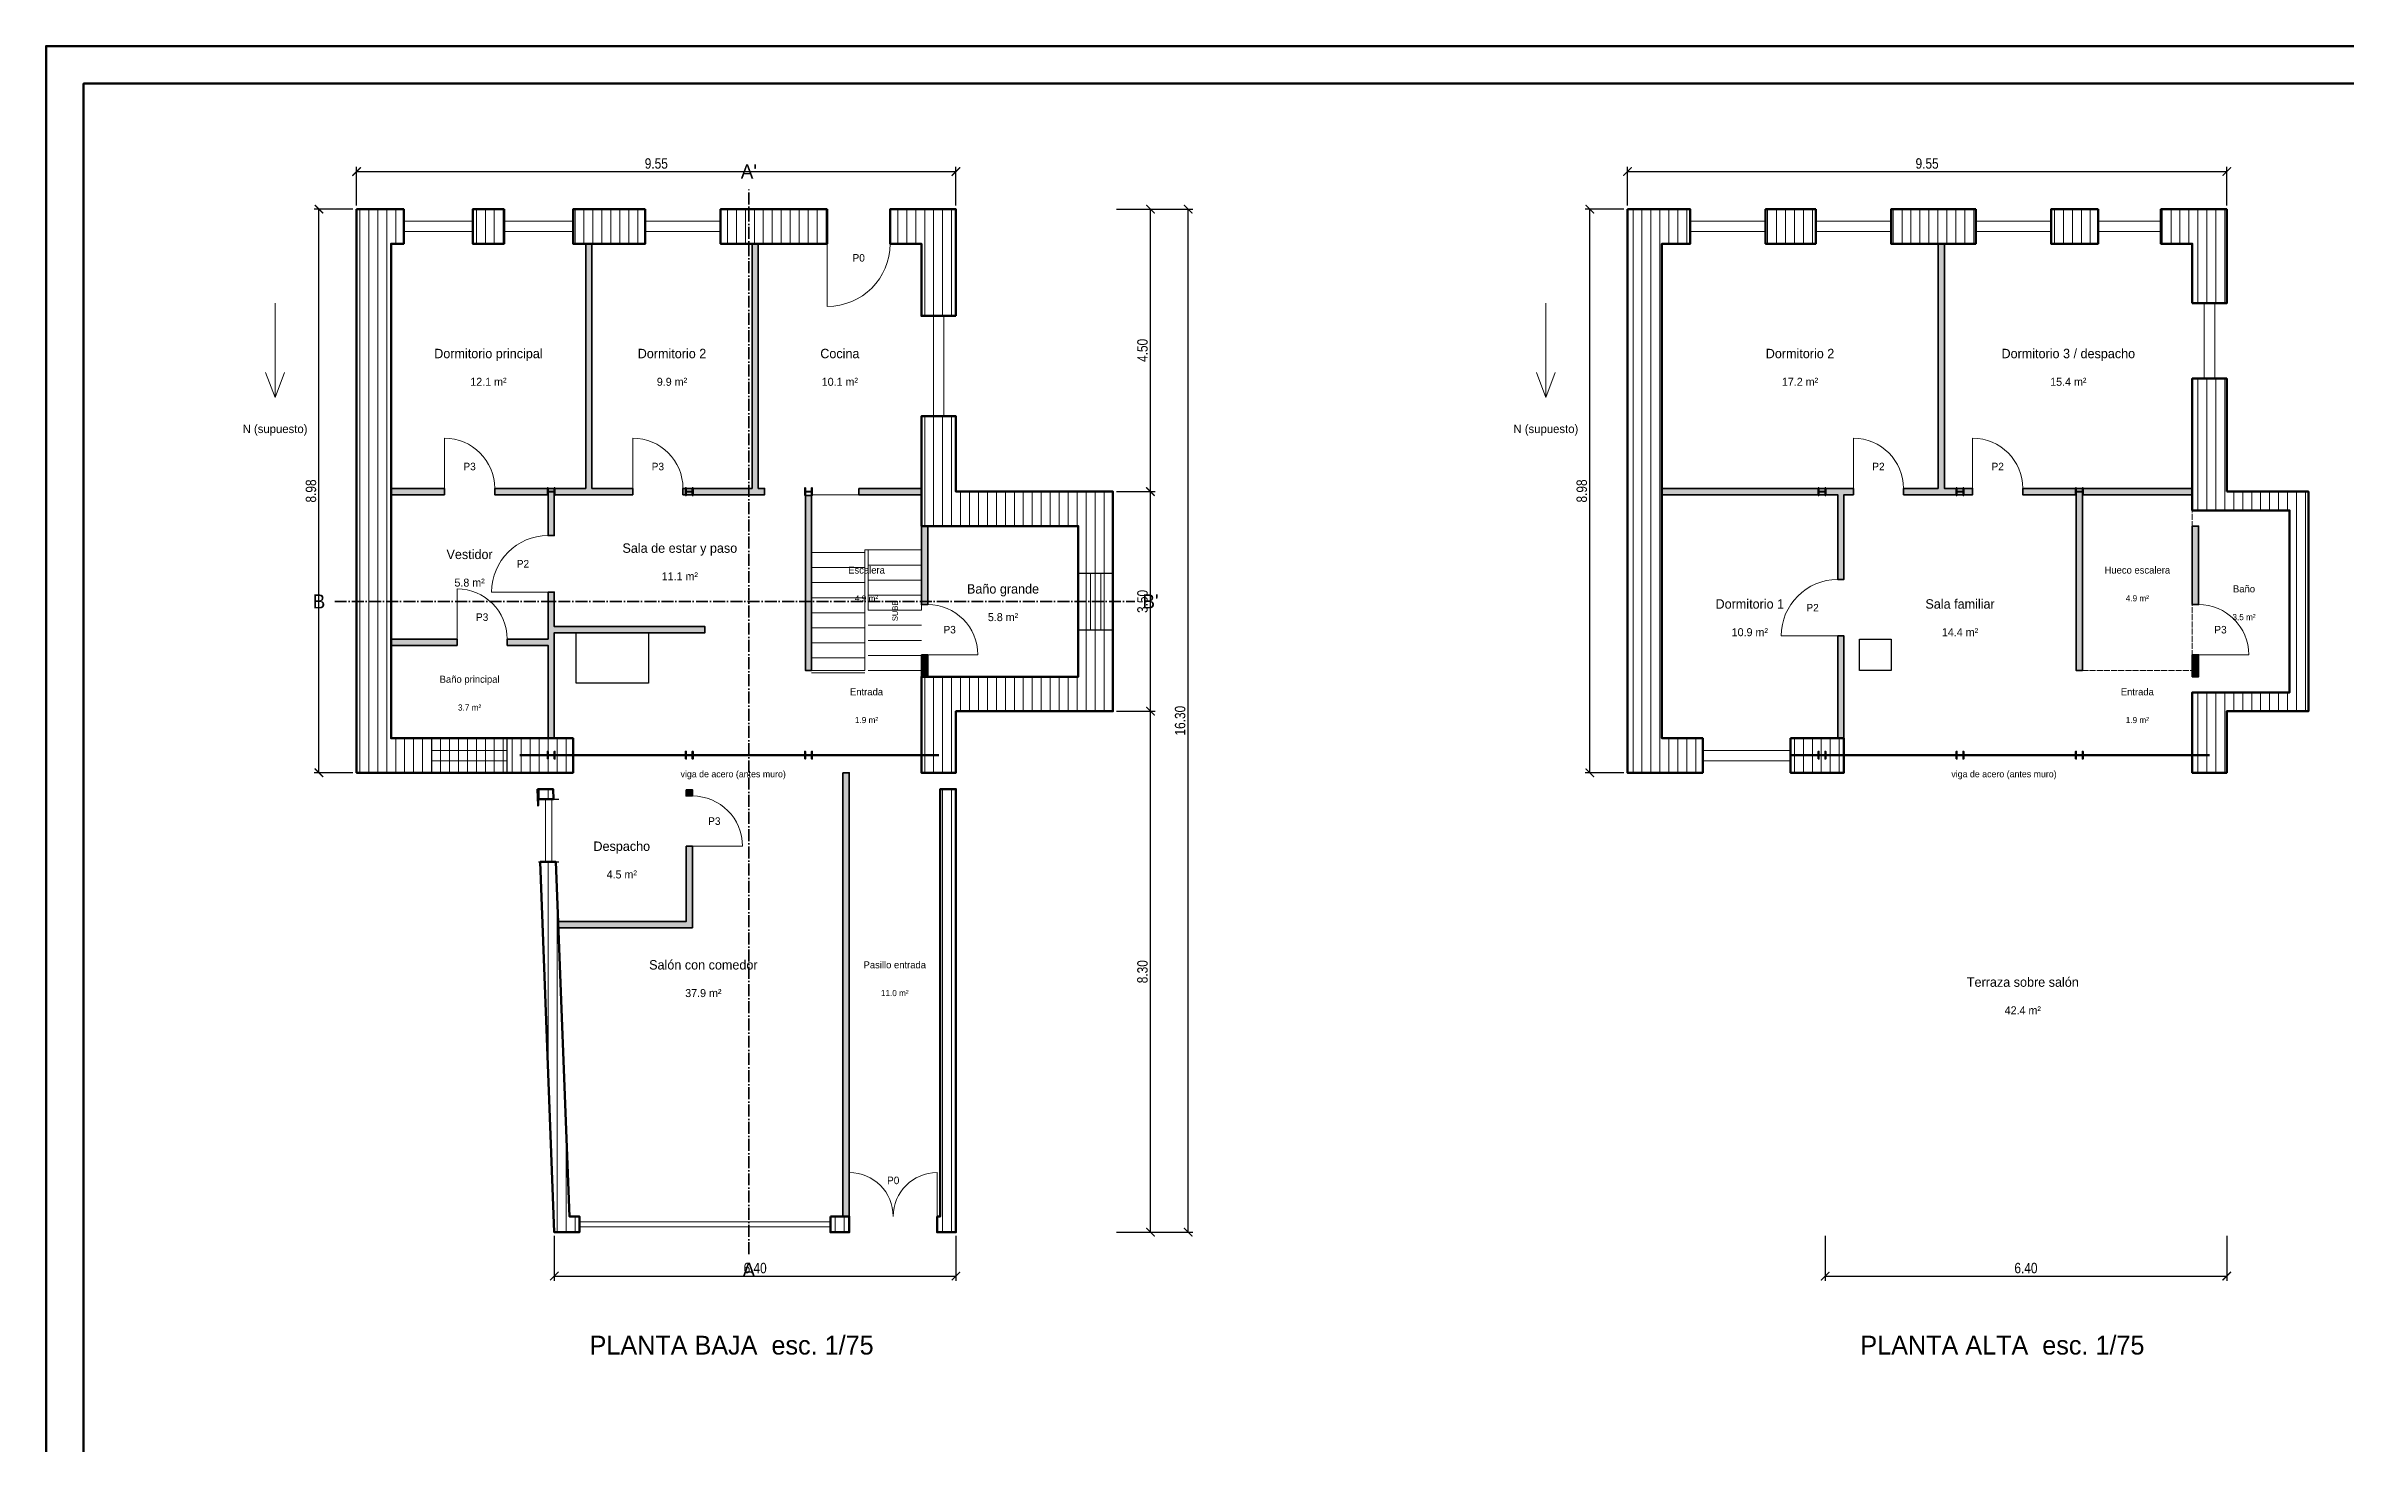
# Model space of a CAD drawing. Header units: millimetres. Extents: x 0 to 843, y 0 to 594.
# Drawn here: x 0 to 488.7, y 297 to 594 of the extents above; entities that cross this region are included whole.
import ezdxf
from ezdxf.enums import TextEntityAlignment as Align

# ---------------------------------------------------------------- set-up
doc = ezdxf.new("R2010")
doc.units = ezdxf.units.MM
doc.linetypes.add('DASHDOT', pattern=[3.556, 2.54, -0.508, 0, -0.508])
doc.linetypes.add('DASHED', pattern=[1.524, 1.27, -0.254])
for name, color, linetype, lineweight in [('acero_pilares', 5, 'Continuous', 35), ('CARPINTERIA', 4, 'Continuous', 18), ('CORTES', 1, 'DASHDOT', 35), ('COTAS', 3, 'Continuous', 13), ('escalera', 30, 'Continuous', 18), ('ESCALERA_ALTA', 30, 'DASHED', 18), ('HUECOS', 7, 'Continuous', 25), ('MARCO', 7, 'Continuous', 70), ('murete_pasillo', 7, 'Continuous', 35), ('muros_PA', 7, 'Continuous', 50), ('muros_PB', 7, 'Continuous', 50), ('RAYADO_FORJADO', 7, 'Continuous', 9), ('RAYADO_MURO', 7, 'Continuous', 9), ('RAYADO_OTROS', 8, 'Continuous', 9), ('tabiques_PA', 7, 'Continuous', 35), ('tabiques_PB', 7, 'Continuous', 35), ('TEXTO', 2, 'Continuous', 13), ('VIGAS', 1, 'Continuous', 60)]:
    doc.layers.add(name, color=color, linetype=linetype, lineweight=lineweight)
doc.styles.add('OpenSansCondensed-Light', font='OpenSansCondensed-Light.ttf')
doc.dimstyles.new('EZDXF', dxfattribs={"dimtxt": 0.25, "dimasz": 0.175, "dimexe": 0.375, "dimexo": 0.125, "dimgap": 0.1, "dimtad": 1, "dimlfac": 100, "dimzin": 12, "dimdsep": 46, "dimtxsty": 'OpenSansCondensed-Light', "dimblk": 'ARCHTICK', "dimcen": 2.5, "dimazin": 3, "dimtfac": 0.5, "dimtmove": 2, "dimatfit": 3})

# ---------------------------------------------------------------- blocks, each defined once
blk = doc.blocks.new('_ARCHTICK')
at = {"color": 0, "linetype": 'BYBLOCK', "const_width": 0.15}
blk.add_lwpolyline([(-0.5, -0.5), (0.5, 0.5)], dxfattribs=at)

msp = doc.modelspace()

# ---------------------------------------------------------------- hatches: boundary and pattern name
at = {"layer": 'RAYADO_FORJADO'}
h = msp.add_hatch(color=5, dxfattribs=at)
h.dxf.hatch_style = 1
h.paths.add_polyline_path([(106.53333, 498.53333), (106.53333, 500.13333), (106.68, 500.13333), (106.68, 499.37667), (107.98667, 499.37667), (107.98667, 500.13333), (108.13333, 500.13333), (108.13333, 498.53333), (107.98667, 498.53333), (107.98667, 499.29), (106.68, 499.29), (106.68, 498.53333)])
h = msp.add_hatch(color=5, dxfattribs=at)
h.dxf.hatch_style = 1
h.paths.add_polyline_path([(135.86667, 498.53333), (135.86667, 500.13333), (136.01333, 500.13333), (136.01333, 499.37667), (137.32, 499.37667), (137.32, 500.13333), (137.46667, 500.13333), (137.46667, 498.53333), (137.32, 498.53333), (137.32, 499.29), (136.01333, 499.29), (136.01333, 498.53333)])
h = msp.add_hatch(color=5, dxfattribs=at)
h.dxf.hatch_style = 1
h.paths.add_polyline_path([(161.2, 498.53333), (161.2, 500.13333), (161.34667, 500.13333), (161.34667, 499.37667), (162.65333, 499.37667), (162.65333, 500.13333), (162.8, 500.13333), (162.8, 498.53333), (162.65333, 498.53333), (162.65333, 499.29), (161.34667, 499.29), (161.34667, 498.53333)])
h = msp.add_hatch(color=5, dxfattribs=at)
h.dxf.hatch_style = 1
h.paths.add_polyline_path([(376.53333, 498.53333), (376.53333, 500.13333), (376.68, 500.13333), (376.68, 499.37667), (377.98667, 499.37667), (377.98667, 500.13333), (378.13333, 500.13333), (378.13333, 498.53333), (377.98667, 498.53333), (377.98667, 499.29), (376.68, 499.29), (376.68, 498.53333)])
h = msp.add_hatch(color=5, dxfattribs=at)
h.dxf.hatch_style = 1
h.paths.add_polyline_path([(405.86667, 498.53333), (405.86667, 500.13333), (406.01333, 500.13333), (406.01333, 499.37667), (407.32, 499.37667), (407.32, 500.13333), (407.46667, 500.13333), (407.46667, 498.53333), (407.32, 498.53333), (407.32, 499.29), (406.01333, 499.29), (406.01333, 498.53333)])
h = msp.add_hatch(color=5, dxfattribs=at)
h.dxf.hatch_style = 1
h.paths.add_polyline_path([(431.2, 498.53333), (431.2, 500.13333), (431.34667, 500.13333), (431.34667, 499.37667), (432.65333, 499.37667), (432.65333, 500.13333), (432.8, 500.13333), (432.8, 498.53333), (432.65333, 498.53333), (432.65333, 499.29), (431.34667, 499.29), (431.34667, 498.53333)])
h = msp.add_hatch(color=5, dxfattribs=at)
h.dxf.hatch_style = 1
h.paths.add_polyline_path([(106.53333, 442.53333), (106.53333, 444.13333), (106.68, 444.13333), (106.68, 443.37667), (107.98667, 443.37667), (107.98667, 444.13333), (108.13333, 444.13333), (108.13333, 442.53333), (107.98667, 442.53333), (107.98667, 443.29), (106.68, 443.29), (106.68, 442.53333)])
h = msp.add_hatch(color=5, dxfattribs=at)
h.dxf.hatch_style = 1
h.paths.add_polyline_path([(135.86667, 442.53333), (135.86667, 444.13333), (136.01333, 444.13333), (136.01333, 443.37667), (137.32, 443.37667), (137.32, 444.13333), (137.46667, 444.13333), (137.46667, 442.53333), (137.32, 442.53333), (137.32, 443.29), (136.01333, 443.29), (136.01333, 442.53333)])
h = msp.add_hatch(color=5, dxfattribs=at)
h.dxf.hatch_style = 1
h.paths.add_polyline_path([(161.2, 442.53333), (161.2, 444.13333), (161.34667, 444.13333), (161.34667, 443.37667), (162.65333, 443.37667), (162.65333, 444.13333), (162.8, 444.13333), (162.8, 442.53333), (162.65333, 442.53333), (162.65333, 443.29), (161.34667, 443.29), (161.34667, 442.53333)])
h = msp.add_hatch(color=5, dxfattribs=at)
h.dxf.hatch_style = 1
h.paths.add_polyline_path([(376.53333, 442.53333), (376.53333, 444.13333), (376.68, 444.13333), (376.68, 443.37667), (377.98667, 443.37667), (377.98667, 444.13333), (378.13333, 444.13333), (378.13333, 442.53333), (377.98667, 442.53333), (377.98667, 443.29), (376.68, 443.29), (376.68, 442.53333)])
h = msp.add_hatch(color=5, dxfattribs=at)
h.dxf.hatch_style = 1
h.paths.add_polyline_path([(405.86667, 442.53333), (405.86667, 444.13333), (406.01333, 444.13333), (406.01333, 443.37667), (407.32, 443.37667), (407.32, 444.13333), (407.46667, 444.13333), (407.46667, 442.53333), (407.32, 442.53333), (407.32, 443.29), (406.01333, 443.29), (406.01333, 442.53333)])
h = msp.add_hatch(color=5, dxfattribs=at)
h.dxf.hatch_style = 1
h.paths.add_polyline_path([(431.2, 442.53333), (431.2, 444.13333), (431.34667, 444.13333), (431.34667, 443.37667), (432.65333, 443.37667), (432.65333, 444.13333), (432.8, 444.13333), (432.8, 442.53333), (432.65333, 442.53333), (432.65333, 443.29), (431.34667, 443.29), (431.34667, 442.53333)])
at = {"layer": 'RAYADO_MURO'}
h = msp.add_hatch(dxfattribs=at)
h.set_pattern_fill('ANSI31', scale=0.6, angle=45)
h.paths.add_polyline_path([(66, 559.33333), (66, 439.6), (112, 439.6), (112, 446.93333), (73.33333, 446.93333), (73.33333, 552), (76, 552), (76, 559.33333)])
h = msp.add_hatch(dxfattribs=at)
h.set_pattern_fill('ANSI31', scale=0.6, angle=45)
h.paths.add_polyline_path([(97.33333, 559.33333), (97.33333, 552), (90.66667, 552), (90.66667, 559.33333)])
h = msp.add_hatch(dxfattribs=at)
h.set_pattern_fill('ANSI31', scale=0.6, angle=45)
h.paths.add_polyline_path([(127.33333, 559.33333), (127.33333, 552), (112, 552), (112, 559.33333)])
h = msp.add_hatch(dxfattribs=at)
h.set_pattern_fill('ANSI31', scale=0.6, angle=45)
h.paths.add_polyline_path([(166, 559.33333), (166, 552), (143.33333, 552), (143.33333, 559.33333)])
h = msp.add_hatch(dxfattribs=at)
h.set_pattern_fill('ANSI31', scale=0.6, angle=45)
h.paths.add_polyline_path([(193.33333, 536.66667), (193.33333, 559.33333), (179.33333, 559.33333), (179.33333, 552), (186, 552), (186, 536.66667)])
h = msp.add_hatch(dxfattribs=at)
h.set_pattern_fill('ANSI31', scale=0.6, angle=45)
h.paths.add_polyline_path([(336, 559.33333), (336, 439.6), (352, 439.6), (352, 446.93333), (343.33333, 446.93333), (343.33333, 552), (349.33333, 552), (349.33333, 559.33333)])
h = msp.add_hatch(dxfattribs=at)
h.set_pattern_fill('ANSI31', scale=0.6, angle=45)
h.paths.add_polyline_path([(376, 559.33333), (376, 552), (365.33333, 552), (365.33333, 559.33333)])
h = msp.add_hatch(dxfattribs=at)
h.set_pattern_fill('ANSI31', scale=0.6, angle=45)
h.paths.add_polyline_path([(410, 559.33333), (410, 552), (392, 552), (392, 559.33333)])
h = msp.add_hatch(dxfattribs=at)
h.set_pattern_fill('ANSI31', scale=0.6, angle=45)
h.paths.add_polyline_path([(436, 559.33333), (436, 552), (426, 552), (426, 559.33333)])
h = msp.add_hatch(dxfattribs=at)
h.set_pattern_fill('ANSI31', scale=0.6, angle=45)
h.paths.add_polyline_path([(456, 539.33333), (463.33333, 539.33333), (463.33333, 559.33333), (449.33333, 559.33333), (449.33333, 552), (456, 552)])
h = msp.add_hatch(dxfattribs=at)
h.set_pattern_fill('ANSI31', scale=0.6, angle=45)
h.paths.add_polyline_path([(463.33333, 499.33333), (480.66667, 499.33333), (480.66667, 452.66667), (463.33333, 452.66667), (463.33333, 439.6), (456, 439.6), (456, 456.66667), (476.66667, 456.66667), (476.66667, 495.33333), (456, 495.33333), (456, 523.33333), (463.33333, 523.33333)])
h = msp.add_hatch(dxfattribs=at)
h.set_pattern_fill('ANSI31', scale=0.6, angle=45)
h.paths.add_polyline_path([(186, 492), (186, 515.33333), (193.33333, 515.33333), (193.33333, 499.33333), (226.66667, 499.33333), (226.66667, 452.66667), (193.33333, 452.66667), (193.33333, 439.6), (186, 439.6), (186, 460), (219.33333, 460), (219.33333, 492)])
h = msp.add_hatch(dxfattribs=at)
h.set_pattern_fill('ANSI31', scale=0.6, angle=45)
h.paths.add_polyline_path([(370.66667, 446.93333), (370.66667, 439.6), (382, 439.6), (382, 446.93333)])
h = msp.add_hatch(dxfattribs=at)
h.set_pattern_fill('ANSI31', scale=0.6, angle=45)
h.paths.add_polyline_path([(104.39927, 436.13333), (107.73504, 436.13333), (107.81665, 434), (104.53333, 434), (104.53333, 432.62857)])
h = msp.add_hatch(dxfattribs=at)
h.set_pattern_fill('ANSI31', scale=0.6, angle=45)
h.paths.add_polyline_path([(189.33333, 345.33333), (189.33333, 342), (193.33333, 342), (193.33333, 436.13333), (190, 436.13333), (190, 345.33333)])
h = msp.add_hatch(dxfattribs=at)
h.set_pattern_fill('ANSI31', scale=0.6, angle=45)
h.paths.add_polyline_path([(104.99089, 420.66667), (108, 342), (113.33333, 342), (113.33333, 345.33333), (111.20827, 345.33333), (108.32666, 420.66667)])
h = msp.add_hatch(dxfattribs=at)
h.set_pattern_fill('ANSI31', scale=0.6, angle=45)
h.paths.add_polyline_path([(166.66667, 345.33333), (166.66667, 342), (170.66667, 342), (170.66667, 345.33333)])
at = {"layer": 'RAYADO_OTROS'}
h = msp.add_hatch(color=7, dxfattribs=at)
h.dxf.hatch_style = 1
h.paths.add_polyline_path([(95.33333, 500), (95.33333, 498.66667), (106.66667, 498.66667), (106.66667, 490), (108, 490), (108, 498.66667), (124.66667, 498.66667), (124.66667, 500), (116, 500), (116, 552), (114.66667, 552), (114.66667, 500)])
h = msp.add_hatch(color=7, dxfattribs=at)
h.dxf.hatch_style = 1
h.paths.add_polyline_path([(135.33333, 500), (135.33333, 498.66667), (152.66667, 498.66667), (152.66667, 500), (151.33333, 500), (151.33333, 552), (150, 552), (150, 500)])
h = msp.add_hatch(color=7, dxfattribs=at)
h.dxf.hatch_style = 1
h.paths.add_polyline_path([(394.66667, 500), (402, 500), (402, 552), (403.33333, 552), (403.33333, 500), (409.33333, 500), (409.33333, 498.66667), (394.66667, 498.66667)])
h = msp.add_hatch(color=7, dxfattribs=at)
h.dxf.hatch_style = 1
h.paths.add_polyline_path([(73.33333, 500), (84.66667, 500), (84.66667, 498.66667), (73.33333, 498.66667)])
h = msp.add_hatch(color=7, dxfattribs=at)
h.dxf.hatch_style = 1
h.paths.add_polyline_path([(161.33333, 498.53333), (162.66667, 498.53333), (162.66667, 461.33333), (161.33333, 461.33333)])
h = msp.add_hatch(color=7, dxfattribs=at)
h.dxf.hatch_style = 1
h.paths.add_polyline_path([(172.66667, 500), (172.66667, 498.66667), (186, 498.66667), (186, 500)])
h = msp.add_hatch(color=7, dxfattribs=at)
h.dxf.hatch_style = 1
h.paths.add_polyline_path([(343.33333, 500), (384, 500), (384, 498.66667), (382, 498.66667), (382, 480.66667), (380.66667, 480.66667), (380.66667, 498.66667), (343.33333, 498.66667)])
h = msp.add_hatch(color=7, dxfattribs=at)
h.dxf.hatch_style = 1
h.paths.add_polyline_path([(420, 500), (420, 498.66667), (431.33333, 498.66667), (431.33333, 461.33333), (432.66667, 461.33333), (432.66667, 498.66667), (456, 498.66667), (456, 500)])
h = msp.add_hatch(color=7, dxfattribs=at)
h.dxf.hatch_style = 1
h.paths.add_polyline_path([(186, 492), (187.33333, 492), (187.33333, 475.33333), (186, 475.33333)])
h = msp.add_hatch(color=7, dxfattribs=at)
h.dxf.hatch_style = 1
h.paths.add_polyline_path([(456, 492), (457.33333, 492), (457.33333, 475.33333), (456, 475.33333)])
h = msp.add_hatch(color=7, dxfattribs=at)
h.dxf.hatch_style = 1
h.paths.add_polyline_path([(106.66667, 478), (108, 478), (108, 470.66667), (140, 470.66667), (140, 469.33333), (108, 469.33333), (108, 446.93333), (106.66667, 446.93333), (106.66667, 466.66667), (98, 466.66667), (98, 468), (106.66667, 468)])
h = msp.add_hatch(color=7, dxfattribs=at)
h.dxf.hatch_style = 1
h.paths.add_polyline_path([(73.33333, 468), (87.33333, 468), (87.33333, 466.66667), (73.33333, 466.66667)])
h = msp.add_hatch(color=7, dxfattribs=at)
h.dxf.hatch_style = 1
h.paths.add_polyline_path([(186, 464.66667), (187.33333, 464.66667), (187.33333, 460), (186, 460)])
h = msp.add_hatch(color=7, dxfattribs=at)
h.dxf.hatch_style = 1
h.paths.add_polyline_path([(380.66667, 468.66667), (382, 468.66667), (382, 446.93333), (380.66667, 446.93333)])
h = msp.add_hatch(color=7, dxfattribs=at)
h.dxf.hatch_style = 1
h.paths.add_polyline_path([(456, 464.66667), (457.33333, 464.66667), (457.33333, 460), (456, 460)])
h = msp.add_hatch(color=7, dxfattribs=at)
h.dxf.hatch_style = 1
h.paths.add_polyline_path([(136, 436), (137.33333, 436), (137.33333, 434.66667), (136, 434.66667)])
h = msp.add_hatch(color=7, dxfattribs=at)
h.dxf.hatch_style = 1
h.paths.add_polyline_path([(169.33333, 439.6), (170.66667, 439.6), (170.66667, 345.33333), (169.33333, 345.33333)])
h = msp.add_hatch(color=7, dxfattribs=at)
h.dxf.hatch_style = 1
h.paths.add_polyline_path([(136, 424), (137.33333, 424), (137.33333, 406.66667), (108.66667, 406.66667), (108.66667, 408), (136, 408)])

# ---------------------------------------------------------------- linework, layer by layer
at = {"layer": 'acero_pilares'}
for points in [[(106.53333, 498.53333), (106.53333, 500.13333), (106.68, 500.13333), (106.68, 499.37667), (107.98667, 499.37667), (107.98667, 500.13333), (108.13333, 500.13333), (108.13333, 498.53333), (107.98667, 498.53333), (107.98667, 499.29), (106.68, 499.29), (106.68, 498.53333)], [(135.86667, 498.53333), (135.86667, 500.13333), (136.01333, 500.13333), (136.01333, 499.37667), (137.32, 499.37667), (137.32, 500.13333), (137.46667, 500.13333), (137.46667, 498.53333), (137.32, 498.53333), (137.32, 499.29), (136.01333, 499.29), (136.01333, 498.53333)], [(161.2, 498.53333), (161.2, 500.13333), (161.34667, 500.13333), (161.34667, 499.37667), (162.65333, 499.37667), (162.65333, 500.13333), (162.8, 500.13333), (162.8, 498.53333), (162.65333, 498.53333), (162.65333, 499.29), (161.34667, 499.29), (161.34667, 498.53333)], [(376.53333, 498.53333), (376.53333, 500.13333), (376.68, 500.13333), (376.68, 499.37667), (377.98667, 499.37667), (377.98667, 500.13333), (378.13333, 500.13333), (378.13333, 498.53333), (377.98667, 498.53333), (377.98667, 499.29), (376.68, 499.29), (376.68, 498.53333)], [(405.86667, 498.53333), (405.86667, 500.13333), (406.01333, 500.13333), (406.01333, 499.37667), (407.32, 499.37667), (407.32, 500.13333), (407.46667, 500.13333), (407.46667, 498.53333), (407.32, 498.53333), (407.32, 499.29), (406.01333, 499.29), (406.01333, 498.53333)], [(431.2, 498.53333), (431.2, 500.13333), (431.34667, 500.13333), (431.34667, 499.37667), (432.65333, 499.37667), (432.65333, 500.13333), (432.8, 500.13333), (432.8, 498.53333), (432.65333, 498.53333), (432.65333, 499.29), (431.34667, 499.29), (431.34667, 498.53333)], [(106.53333, 442.53333), (106.53333, 444.13333), (106.68, 444.13333), (106.68, 443.37667), (107.98667, 443.37667), (107.98667, 444.13333), (108.13333, 444.13333), (108.13333, 442.53333), (107.98667, 442.53333), (107.98667, 443.29), (106.68, 443.29), (106.68, 442.53333)], [(135.86667, 442.53333), (135.86667, 444.13333), (136.01333, 444.13333), (136.01333, 443.37667), (137.32, 443.37667), (137.32, 444.13333), (137.46667, 444.13333), (137.46667, 442.53333), (137.32, 442.53333), (137.32, 443.29), (136.01333, 443.29), (136.01333, 442.53333)], [(161.2, 442.53333), (161.2, 444.13333), (161.34667, 444.13333), (161.34667, 443.37667), (162.65333, 443.37667), (162.65333, 444.13333), (162.8, 444.13333), (162.8, 442.53333), (162.65333, 442.53333), (162.65333, 443.29), (161.34667, 443.29), (161.34667, 442.53333)], [(376.53333, 442.53333), (376.53333, 444.13333), (376.68, 444.13333), (376.68, 443.37667), (377.98667, 443.37667), (377.98667, 444.13333), (378.13333, 444.13333), (378.13333, 442.53333), (377.98667, 442.53333), (377.98667, 443.29), (376.68, 443.29), (376.68, 442.53333)], [(405.86667, 442.53333), (405.86667, 444.13333), (406.01333, 444.13333), (406.01333, 443.37667), (407.32, 443.37667), (407.32, 444.13333), (407.46667, 444.13333), (407.46667, 442.53333), (407.32, 442.53333), (407.32, 443.29), (406.01333, 443.29), (406.01333, 442.53333)], [(431.2, 442.53333), (431.2, 444.13333), (431.34667, 444.13333), (431.34667, 443.37667), (432.65333, 443.37667), (432.65333, 444.13333), (432.8, 444.13333), (432.8, 442.53333), (432.65333, 442.53333), (432.65333, 443.29), (431.34667, 443.29), (431.34667, 442.53333)]]:
    msp.add_lwpolyline(points, close=True, dxfattribs=at)
at = {"layer": 'CARPINTERIA'}
for p, q in [((76, 556.76667), (90.66667, 556.76667)), ((76, 554.56667), (90.66667, 554.56667)), ((97.33333, 556.76667), (112, 556.76667)), ((97.33333, 554.56667), (112, 554.56667)), ((127.33333, 556.76667), (143.33333, 556.76667)), ((127.33333, 554.56667), (143.33333, 554.56667)), ((349.33333, 556.76667), (365.33333, 556.76667)), ((349.33333, 554.56667), (365.33333, 554.56667)), ((376, 556.76667), (392, 556.76667)), ((376, 554.56667), (392, 554.56667)), ((410, 556.76667), (426, 556.76667)), ((410, 554.56667), (426, 554.56667)), ((436, 556.76667), (449.33333, 556.76667)), ((436, 554.56667), (449.33333, 554.56667)), ((166, 552), (166, 538.66667)), ((458.56667, 523.33333), (458.56667, 539.33333)), ((460.76667, 523.33333), (460.76667, 539.33333)), ((188.56667, 515.33333), (188.56667, 536.66667)), ((190.76667, 515.33333), (190.76667, 536.66667)), ((84.66667, 500), (84.66667, 510.66667)), ((124.66667, 500), (124.66667, 510.66667)), ((384, 500), (384, 510.66667)), ((409.33333, 500), (409.33333, 510.66667)), ((221.9, 470), (221.9, 482)), ((224.1, 470), (224.1, 482)), ((87.33333, 468), (87.33333, 478.66667)), ((106.66667, 478), (94.66667, 478)), ((187.33333, 464.66667), (198, 464.66667)), ((380.66667, 468.66667), (368.66667, 468.66667)), ((457.33333, 464.66667), (468, 464.66667)), ((82, 444.36667), (98, 444.36667)), ((82, 442.16667), (98, 442.16667)), ((352, 444.36667), (370.66667, 444.36667)), ((352, 442.16667), (370.66667, 442.16667)), ((106.16, 420.66667), (106.16, 434)), ((107.44, 420.66667), (107.44, 434)), ((137.33333, 424), (148, 424)), ((170.66667, 345.33333), (170.66667, 354.66667)), ((189.33333, 345.33333), (189.33333, 354.66667)), ((113.33333, 344.16667), (166.66667, 344.16667)), ((113.33333, 343.16667), (166.66667, 343.16667))]:
    msp.add_line(p, q, dxfattribs=at)
for centre, radius, start, end in [((166, 552), 13.33333, -90, 0), ((84.66667, 500), 10.66667, 0, 90), ((124.66667, 500), 10.66667, 0, 90), ((384, 500), 10.66667, 0, 90), ((409.33333, 500), 10.66667, 0, 90), ((106.66667, 478), 12, 90, 180), ((380.66667, 468.66667), 12, 90, 180), ((87.33333, 468), 10.66667, 0, 90), ((187.33333, 464.66667), 10.66667, 0, 90), ((457.33333, 464.66667), 10.66667, 0, 90), ((137.33333, 424), 10.66667, 0, 90), ((170.66667, 345.33333), 9.33333, 0, 90), ((189.33333, 345.33333), 9.33333, 90, 180)]:
    msp.add_arc(centre, radius, start, end, dxfattribs=at)
at = {"layer": 'chimenea'}
for points in [[(112.66667, 469.33333), (128, 469.33333), (128, 458.66667), (112.66667, 458.66667)], [(385.33333, 468), (392, 468), (392, 461.33333), (385.33333, 461.33333)]]:
    msp.add_lwpolyline(points, close=True, dxfattribs=at)
at = {"layer": 'CORTES'}
for p, q in [((149.33333, 337.33333), (149.33333, 564)), ((61.33333, 476), (231.33333, 476))]:
    msp.add_line(p, q, dxfattribs=at)
at = {"layer": 'COTAS'}
for p, q in [((48.66667, 539.33333), (48.66667, 519.33333)), ((318.66667, 539.33333), (318.66667, 519.33333)), ((48.66667, 519.33333), (46.66667, 524.66667)), ((48.66667, 519.33333), (50.66667, 524.66667)), ((318.66667, 519.33333), (316.66667, 524.66667)), ((318.66667, 519.33333), (320.66667, 524.66667))]:
    msp.add_line(p, q, dxfattribs=at)
at = {"layer": 'escalera'}
for p, q in [((162.66667, 486.4), (174, 486.4)), ((174.66667, 486.93333), (186, 486.93333)), ((162.66667, 483.2), (174, 483.2)), ((162.66667, 480), (174, 480)), ((174.66667, 483.73333), (186, 483.73333)), ((174.66667, 480.53333), (186, 480.53333)), ((162.66667, 476.8), (174, 476.8)), ((174.66667, 477.33333), (186, 477.33333)), ((174.66667, 474.13333), (186, 474.13333)), ((162.66667, 473.6), (174, 473.6)), ((162.66667, 470.4), (174, 470.4)), ((174.66667, 470.93333), (186, 470.93333)), ((162.66667, 467.2), (174, 467.2)), ((174.66667, 467.73333), (186, 467.73333)), ((174.66667, 464.53333), (186, 464.53333)), ((162.66667, 464), (174, 464)), ((162.66667, 460.8), (174, 460.8)), ((174.66667, 461.33333), (186, 461.33333))]:
    msp.add_line(p, q, dxfattribs=at)
msp.add_lwpolyline([(174, 486.93333), (174.66667, 486.93333), (174.66667, 474.13333), (186, 474.13333), (186, 498.66667), (162.66667, 498.66667), (162.66667, 461.33333), (174, 461.33333)], close=True, dxfattribs=at)
at = {"layer": 'ESCALERA_ALTA'}
msp.add_lwpolyline([(432.66667, 461.33333), (456, 461.33333), (456, 498.66667), (432.66667, 498.66667)], close=True, dxfattribs=at)
at = {"layer": 'HUECOS'}
for p, q in [((76, 552), (76, 559.33333)), ((90.66667, 552), (90.66667, 559.33333)), ((97.33333, 552), (97.33333, 559.33333)), ((112, 552), (112, 559.33333)), ((127.33333, 552), (127.33333, 559.33333)), ((143.33333, 552), (143.33333, 559.33333)), ((166, 552), (166, 559.33333)), ((179.33333, 552), (179.33333, 559.33333)), ((349.33333, 552), (349.33333, 559.33333)), ((365.33333, 552), (365.33333, 559.33333)), ((376, 552), (376, 559.33333)), ((392, 552), (392, 559.33333)), ((410, 552), (410, 559.33333)), ((426, 552), (426, 559.33333)), ((436, 552), (436, 559.33333)), ((449.33333, 552), (449.33333, 559.33333)), ((456, 539.33333), (463.33333, 539.33333)), ((186, 536.66667), (193.33333, 536.66667)), ((456, 523.33333), (463.33333, 523.33333)), ((186, 515.33333), (193.33333, 515.33333)), ((84.66667, 498.66667), (84.66667, 500)), ((95.33333, 498.66667), (95.33333, 500)), ((124.66667, 498.66667), (124.66667, 500)), ((135.33333, 498.66667), (135.33333, 500)), ((152.66667, 498.66667), (152.66667, 500)), ((172.66667, 498.66667), (172.66667, 500)), ((384, 498.66667), (384, 500)), ((394.66667, 498.66667), (394.66667, 500)), ((409.33333, 498.66667), (409.33333, 500)), ((420, 498.66667), (420, 500)), ((106.66667, 490), (108, 490)), ((219.33333, 482), (226.66667, 482)), ((380.66667, 480.66667), (382, 480.66667)), ((106.66667, 478), (108, 478)), ((186, 475.33333), (187.33333, 475.33333)), ((456, 475.33333), (457.33333, 475.33333)), ((219.33333, 470), (226.66667, 470)), ((87.33333, 466.66667), (87.33333, 468)), ((98, 466.66667), (98, 468)), ((186, 464.66667), (187.33333, 464.66667)), ((380.66667, 468.66667), (382, 468.66667)), ((456, 464.66667), (457.33333, 464.66667)), ((82, 439.6), (82, 446.93333)), ((98, 439.6), (98, 446.93333)), ((352, 439.6), (352, 446.93333)), ((370.66667, 439.6), (370.66667, 446.93333)), ((104.66667, 434), (108.93333, 434)), ((136, 434.66667), (137.33333, 434.66667)), ((104.66667, 420.66667), (108.93333, 420.66667)), ((136, 424), (137.33333, 424)), ((113.33333, 342), (113.33333, 345.33333)), ((166.66667, 342), (166.66667, 345.33333)), ((170.66667, 342), (170.66667, 345.33333)), ((189.33333, 342), (189.33333, 345.33333))]:
    msp.add_line(p, q, dxfattribs=at)
at = {"layer": 'MARCO'}
for points in [[(0, 0), (841, 0), (841, 594), (0, 594)], [(8, 8), (833, 8), (833, 586), (8, 586)]]:
    msp.add_lwpolyline(points, close=True, dxfattribs=at)
at = {"layer": 'murete_pasillo'}
msp.add_lwpolyline([(169.33333, 439.6), (170.66667, 439.6), (170.66667, 345.33333), (169.33333, 345.33333)], close=True, dxfattribs=at)
at = {"layer": 'muros_PA'}
for points in [[(336, 559.33333), (336, 439.6), (352, 439.6), (352, 446.93333), (343.33333, 446.93333), (343.33333, 552), (349.33333, 552), (349.33333, 559.33333)], [(376, 559.33333), (376, 552), (365.33333, 552), (365.33333, 559.33333)], [(410, 559.33333), (410, 552), (392, 552), (392, 559.33333)], [(436, 559.33333), (436, 552), (426, 552), (426, 559.33333)], [(456, 539.33333), (463.33333, 539.33333), (463.33333, 559.33333), (449.33333, 559.33333), (449.33333, 552), (456, 552)], [(463.33333, 499.33333), (480.66667, 499.33333), (480.66667, 452.66667), (463.33333, 452.66667), (463.33333, 439.6), (456, 439.6), (456, 456.66667), (476.66667, 456.66667), (476.66667, 495.33333), (456, 495.33333), (456, 523.33333), (463.33333, 523.33333)], [(370.66667, 446.93333), (370.66667, 439.6), (382, 439.6), (382, 446.93333)]]:
    msp.add_lwpolyline(points, close=True, dxfattribs=at)
at = {"layer": 'muros_PB'}
for points in [[(66, 559.33333), (66, 439.6), (112, 439.6), (112, 446.93333), (73.33333, 446.93333), (73.33333, 552), (76, 552), (76, 559.33333)], [(97.33333, 559.33333), (97.33333, 552), (90.66667, 552), (90.66667, 559.33333)], [(127.33333, 559.33333), (127.33333, 552), (112, 552), (112, 559.33333)], [(166, 559.33333), (166, 552), (143.33333, 552), (143.33333, 559.33333)], [(193.33333, 536.66667), (193.33333, 559.33333), (179.33333, 559.33333), (179.33333, 552), (186, 552), (186, 536.66667)], [(186, 492), (186, 515.33333), (193.33333, 515.33333), (193.33333, 499.33333), (226.66667, 499.33333), (226.66667, 452.66667), (193.33333, 452.66667), (193.33333, 439.6), (186, 439.6), (186, 460), (219.33333, 460), (219.33333, 492)], [(104.39927, 436.13333), (107.73504, 436.13333), (107.81665, 434), (104.53333, 434), (104.53333, 432.62857)], [(189.33333, 345.33333), (189.33333, 342), (193.33333, 342), (193.33333, 436.13333), (190, 436.13333), (190, 345.33333)], [(104.99089, 420.66667), (108, 342), (113.33333, 342), (113.33333, 345.33333), (111.20827, 345.33333), (108.32666, 420.66667)], [(166.66667, 345.33333), (166.66667, 342), (170.66667, 342), (170.66667, 345.33333)]]:
    msp.add_lwpolyline(points, close=True, dxfattribs=at)
at = {"layer": 'tabiques_PA'}
for points in [[(394.66667, 500), (402, 500), (402, 552), (403.33333, 552), (403.33333, 500), (409.33333, 500), (409.33333, 498.66667), (394.66667, 498.66667)], [(343.33333, 500), (384, 500), (384, 498.66667), (382, 498.66667), (382, 480.66667), (380.66667, 480.66667), (380.66667, 498.66667), (343.33333, 498.66667)], [(420, 500), (420, 498.66667), (431.33333, 498.66667), (431.33333, 461.33333), (432.66667, 461.33333), (432.66667, 498.66667), (456, 498.66667), (456, 500)], [(456, 492), (457.33333, 492), (457.33333, 475.33333), (456, 475.33333)], [(380.66667, 468.66667), (382, 468.66667), (382, 446.93333), (380.66667, 446.93333)], [(456, 464.66667), (457.33333, 464.66667), (457.33333, 460), (456, 460)]]:
    msp.add_lwpolyline(points, close=True, dxfattribs=at)
at = {"layer": 'tabiques_PB'}
for points in [[(95.33333, 500), (95.33333, 498.66667), (106.66667, 498.66667), (106.66667, 490), (108, 490), (108, 498.66667), (124.66667, 498.66667), (124.66667, 500), (116, 500), (116, 552), (114.66667, 552), (114.66667, 500)], [(135.33333, 500), (135.33333, 498.66667), (152.66667, 498.66667), (152.66667, 500), (151.33333, 500), (151.33333, 552), (150, 552), (150, 500)], [(73.33333, 500), (84.66667, 500), (84.66667, 498.66667), (73.33333, 498.66667)], [(161.33333, 498.53333), (162.66667, 498.53333), (162.66667, 461.33333), (161.33333, 461.33333)], [(172.66667, 500), (172.66667, 498.66667), (186, 498.66667), (186, 500)], [(186, 492), (187.33333, 492), (187.33333, 475.33333), (186, 475.33333)], [(106.66667, 478), (108, 478), (108, 470.66667), (140, 470.66667), (140, 469.33333), (108, 469.33333), (108, 446.93333), (106.66667, 446.93333), (106.66667, 466.66667), (98, 466.66667), (98, 468), (106.66667, 468)], [(73.33333, 468), (87.33333, 468), (87.33333, 466.66667), (73.33333, 466.66667)], [(186, 464.66667), (187.33333, 464.66667), (187.33333, 460), (186, 460)], [(136, 436), (137.33333, 436), (137.33333, 434.66667), (136, 434.66667)], [(136, 424), (137.33333, 424), (137.33333, 406.66667), (108.66667, 406.66667), (108.66667, 408), (136, 408)]]:
    msp.add_lwpolyline(points, close=True, dxfattribs=at)
at = {"layer": 'VIGAS'}
for points in [[(100.66667, 443.33333), (189.66667, 443.33333)], [(370.66667, 443.33333), (459.66667, 443.33333)]]:
    msp.add_lwpolyline(points, dxfattribs=at)

# ---------------------------------------------------------------- texts
at = {"layer": 'CORTES'}
for s, p in [("A'", (149.33333, 567.33333)), ('B', (58, 476)), ("B'", (234.66667, 476)), ('A', (149.33333, 334))]:
    msp.add_text(s, height=3, dxfattribs=at).set_placement(p, align=Align.MIDDLE_CENTER)
at = {"layer": 'TEXTO'}
for s, height, p in [('P0', 1.6, (172.66667, 549)), ('Dormitorio principal', 2, (94, 528.66667)), ('Dormitorio 2', 2, (133, 528.66667)), ('Cocina', 2, (168.66667, 528.66667)), ('Dormitorio 2', 2, (372.66667, 528.66667)), ('Dormitorio 3 / despacho', 2, (429.66667, 528.66667)), ('12.1 m²', 1.7, (94, 522.66667)), ('9.9 m²', 1.7, (133, 522.66667)), ('10.1 m²', 1.7, (168.66667, 522.66667)), ('17.2 m²', 1.7, (372.66667, 522.66667)), ('15.4 m²', 1.7, (429.66667, 522.66667)), ('N (supuesto)', 1.8, (48.66667, 512.66667)), ('N (supuesto)', 1.8, (318.66667, 512.66667)), ('P3', 1.6, (90, 504.66667)), ('P3', 1.6, (130, 504.66667)), ('P2', 1.6, (389.33333, 504.66667)), ('P2', 1.6, (414.66667, 504.66667)), ('Vestidor', 2, (90, 486)), ('P2', 1.6, (101.33333, 484)), ('Sala de estar y paso', 2, (134.66667, 487.33333)), ('5.8 m²', 1.7, (90, 480)), ('11.1 m²', 1.7, (134.66667, 481.33333)), ('Escalera', 1.5, (174.33333, 482.66667)), ('Baño grande', 2, (203.33333, 478.66667)), ('Hueco escalera', 1.5, (444.33333, 482.66667)), ('Baño', 1.5, (467, 478.66667)), ('4.9 m²', 1.3, (174.33333, 476.66667)), ('Dormitorio 1', 2, (362, 475.46667)), ('P2', 1.6, (375.33333, 474.66667)), ('Sala familiar', 2, (406.66667, 475.46667)), ('4.9 m²', 1.3, (444.33333, 476.66667)), ('P3', 1.6, (92.66667, 472.66667)), ('P3', 1.6, (192, 470)), ('5.8 m²', 1.7, (203.33333, 472.66667)), ('10.9 m²', 1.7, (362, 469.46667)), ('14.4 m²', 1.7, (406.66667, 469.46667)), ('P3', 1.6, (462, 470)), ('3.5 m²', 1.3, (467, 472.66667)), ('Baño principal', 1.5, (90, 459.46667)), ('Entrada', 1.5, (174.33333, 456.8)), ('Entrada', 1.5, (444.33333, 456.8)), ('3.7 m²', 1.3, (90, 453.46667)), ('1.9 m²', 1.3, (174.33333, 450.8)), ('1.9 m²', 1.3, (444.33333, 450.8)), ('viga de acero (antes muro)', 1.4, (146, 439.33333)), ('viga de acero (antes muro)', 1.4, (416, 439.33333)), ('P3', 1.6, (142, 429.33333)), ('Despacho', 2, (122.33333, 424)), ('4.5 m²', 1.7, (122.33333, 418)), ('Salón con comedor', 2, (139.66667, 398.8)), ('Pasillo entrada', 1.5, (180.33333, 398.8)), ('Terraza sobre salón', 2, (420, 395.13333)), ('37.9 m²', 1.7, (139.66667, 392.8)), ('11.0 m²', 1.3, (180.33333, 392.8)), ('42.4 m²', 1.7, (420, 389.13333)), ('P0', 1.6, (180, 353)), ('PLANTA BAJA  esc. 1/75', 4, (145.66667, 318)), ('PLANTA ALTA  esc. 1/75', 4, (415.66667, 318))]:
    msp.add_text(s, height=height, dxfattribs=at).set_placement(p, align=Align.MIDDLE_CENTER)
msp.add_text('SUBE', height=1.2, rotation=90, dxfattribs=at).set_placement((180.4, 474), align=Align.MIDDLE_CENTER)

# ---------------------------------------------------------------- dimensions: what is measured, and where the dimension line sits
at = {"layer": 'COTAS'}
for base, p1, p2, text in [((66, 567.33333), (66, 559.33333), (193.33333, 559.33333), '9.55'), ((336, 567.33333), (336, 559.33333), (463.33333, 559.33333), '9.55'), ((108, 332.66667), (108, 342), (193.33333, 342), '6.40'), ((378, 332.66667), (378, 342), (463.33333, 342), '6.40')]:
    msp.add_linear_dim(base=base, p1=p1, p2=p2, text=text, dimstyle='EZDXF', override={"dimtxt": 2.2, "dimasz": 1.8, "dimexe": 1, "dimexo": 0.8, "dimgap": 0.6, "dimtad": 1, "dimclrt": 3}, dxfattribs=at).render()
for base, p1, p2, text in [((58, 439.6), (66, 439.6), (66, 559.33333), '8.98'), ((234.66667, 499.33333), (226.66667, 499.33333), (226.66667, 559.33333), '4.50'), ((242.66667, 342), (226.66667, 342), (226.66667, 559.33333), '16.30'), ((328, 439.6), (336, 439.6), (336, 559.33333), '8.98'), ((234.66667, 452.66667), (226.66667, 452.66667), (226.66667, 499.33333), '3.50'), ((234.66667, 342), (226.66667, 342), (226.66667, 452.66667), '8.30')]:
    msp.add_linear_dim(base=base, p1=p1, p2=p2, angle=90, text=text, dimstyle='EZDXF', override={"dimtxt": 2.2, "dimasz": 1.8, "dimexe": 1, "dimexo": 0.8, "dimgap": 0.6, "dimtad": 1, "dimclrt": 3}, dxfattribs=at).render()

doc.saveas('drawing.dxf')
